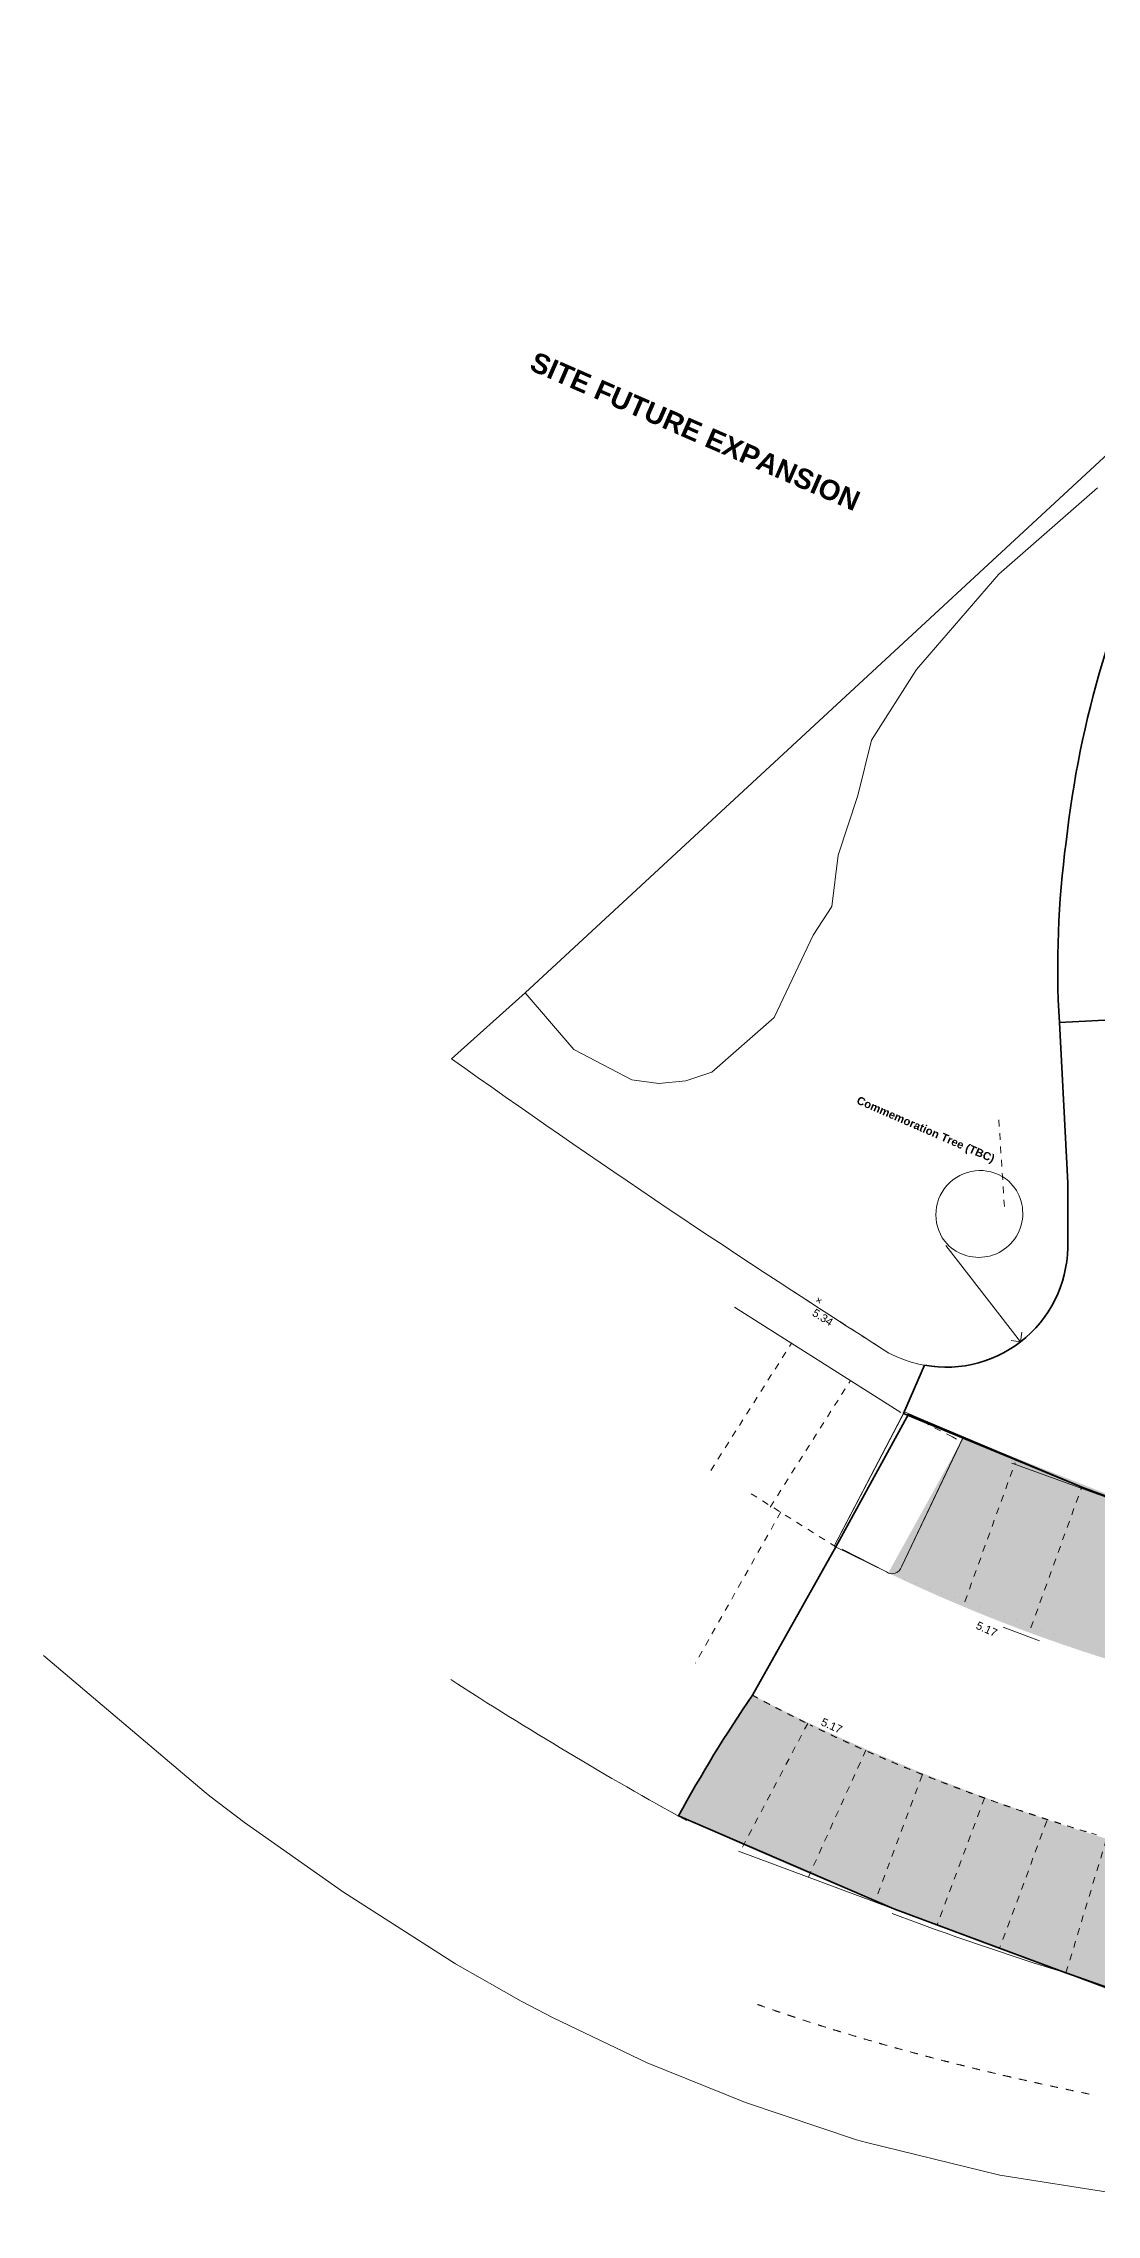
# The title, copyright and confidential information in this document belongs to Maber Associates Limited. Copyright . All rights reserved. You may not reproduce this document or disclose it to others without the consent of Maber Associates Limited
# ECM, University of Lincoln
# Model space of a CAD drawing. Header units: millimetres. Extents: x -89663 to 74273, y -103666 to 18539.
# Drawn here: x -89663 to -50180, y -103666 to -22256 of the extents above; entities that cross this region are included whole.
import ezdxf

# ---------------------------------------------------------------- set-up
doc = ezdxf.new("R2010")
doc.units = ezdxf.units.MM
doc.header["$MEASUREMENT"] = 0
doc.linetypes.add('2-0_5', pattern=[500, 250, -250])
for name, color, linetype in [('A-20-M_Hard_Landscape', 7, 'Continuous'), ('A-40-M_Soft_Landscaping_P2', 7, 'Continuous'), ('New_A-20-M_Hard_Landscape', 7, 'Continuous'), ('New_A-40-M_Soft_Landscaping_P2', 7, 'Continuous')]:
    doc.layers.add(name, color=color, linetype=linetype)
for name, color, linetype, lineweight in [('A-20-M_Hard_Landscape-Phase 2_Pen_No__141', 255, 'Continuous', 0), ('A-20-M_Hard_Landscape_Pen_No__1', 7, 'Continuous', 13), ('A-40-M_Soft_Landscaping_P2_Pen_No__150', 7, 'Continuous', 0), ('G-10-P_Topo_Fence_Pen_No__2', 8, 'Continuous', 15), ('G-10-P_Topo_Misc_Pen_No__1', 7, 'Continuous', 13), ('G-10-P_Topo_Paving_Pen_No__191', 7, 'Continuous', 5), ('G-10-P_Topo_Road_Pen_No__193', 7, 'Continuous', 18), ('New_A-20-M_Hard_Landscape-Phase 1_Pen_No__1', 7, 'Continuous', 13), ('New_A-40-M_Soft_Landscaping_P2_Pen_No__150', 7, 'Continuous', 0), ('New_A-95-P_Text_1_50_GA_Pen_No__1', 7, 'Continuous', 13), ('New_A-95-P_Text_1_50_GA_Pen_No__86', 8, 'Continuous', 20)]:
    doc.layers.add(name, color=color, linetype=linetype, lineweight=lineweight)
for name, color, linetype, lineweight, true_color in [('A-20-M_Hard_Landscape-Phase 2_Pen_No__148', 7, 'Continuous', 0, 0x444444), ('G-10-P_Topo_Road_Pen_No__148', 7, 'Continuous', 0, 0x444444), ('New_A-20-M_Hard_Landscape-Phase 2_Pen_No__148', 7, 'Continuous', 0, 0x444444), ('New_A-20-M_Hard_Landscape_Pen_No__53', 7, 'Continuous', 35, 0x444444), ('New_G-10-P_Topo_Road_Pen_No__148', 7, 'Continuous', 0, 0x444444)]:
    doc.layers.add(name, color=color, linetype=linetype, lineweight=lineweight, true_color=true_color)
doc.styles.add('GENERATED_STYLE_2', font='')
doc.styles.add('GENERATED_STYLE_3', font='')
doc.styles.add('GENERATED_STYLE_4', font='')
doc.styles.get('GENERATED_STYLE_2').set_extended_font_data('Swis721 BT', bold=True)
doc.styles.get('GENERATED_STYLE_3').set_extended_font_data('Arial')
doc.styles.get('GENERATED_STYLE_4').set_extended_font_data('Swis721 BT')

# ---------------------------------------------------------------- blocks, each defined once
blk = doc.blocks.new('Mesh_1_1', base_point=(-63082, -84193))
at = {"layer": 'New_A-20-M_Hard_Landscape_Pen_No__53', "linetype": 'Continuous', "flags": 128}
blk.add_lwpolyline([(-48672, -95544), (-51327, -94607), (-57783, -92203), (-65853, -88713, -0.024534), (-63082, -84193), (-59949, -78633), (-57226, -73656), (-50733, -76386), (-45824, -78214)], format="xyb", dxfattribs=at)
blk = doc.blocks.new('Mesh_5_1', base_point=(-56629, -71821))
at = {"layer": 'New_A-20-M_Hard_Landscape_Pen_No__53', "linetype": 'Continuous', "flags": 128}
blk.add_lwpolyline([(-56629, -71821), (-57422, -73632), (-50733, -76386), (-45824, -78214), (-37862, -79363), (-25567, -79832), (-15525, -79453, 0.018331), (-5629, -78359), (-5812, -77015, 0.064555), (8111, -71322), (8167, -71195), (9811, -67453), (11682, -63197), (9115, -62078), (8603, -63254), (5946, -69348, -0.091986), (-14657, -75940), (-17579, -76161, -0.138824), (-37195, -72336, -0.171752), (-44779, -64647), (-44956, -64631), (-45034, -63133), (-45111, -61635), (-45188, -60137), (-45266, -58639), (-51572, -58964), (-51263, -64981), (-51263, -67160, -0.478648)], format="xyb", close=True, dxfattribs=at)
blk = doc.blocks.new('Mesh_7_1', base_point=(-39396, -28057))
at = {"layer": 'New_A-40-M_Soft_Landscaping_P2_Pen_No__150', "linetype": 'Continuous'}
for p, q in [((-50144, -38915), (-53846, -42160)), ((-53846, -42160), (-56936, -45736)), ((-56936, -45736), (-58621, -48384)), ((-58621, -48384), (-59126, -50451)), ((-59126, -50451), (-59862, -52688)), ((-59862, -52688), (-60103, -54623)), ((-60103, -54623), (-60811, -55696)), ((-60811, -55696), (-62261, -58781)), ((-71600, -57851), (-69777, -59975)), ((-62261, -58781), (-64608, -60833)), ((-67599, -61114), (-69777, -59975)), ((-64608, -60833), (-65574, -61159)), ((-66589, -61254), (-67599, -61114)), ((-65574, -61159), (-66589, -61254))]:
    blk.add_line(p, q, dxfattribs=at)
at = {"layer": 'New_A-40-M_Soft_Landscaping_P2_Pen_No__150', "linetype": 'Continuous', "flags": 128}
blk.add_lwpolyline([(-39396, -28057), (-71600, -57851), (-74367, -60325, 0.012916), (-57967, -71361, 0.577975), (-51263, -67160), (-51263, -64981), (-51572, -58964, -0.048754), (-51322, -52209, -0.179729), (-39259, -28204)], format="xyb", close=True, dxfattribs=at)
blk = doc.blocks.new('Mesh_16_1', base_point=(-51572, -58964))
at = {"layer": 'New_A-20-M_Hard_Landscape_Pen_No__53', "linetype": 'Continuous', "flags": 128}
blk.add_lwpolyline([(-51572, -58964), (-45266, -58639, -0.034108), (-45058, -52905, -0.178607), (-35071, -32917), (-26070, -24532), (-21313, -26583), (-17527, -17989), (-18237, -17225), (-11233, -10707), (-10987, -10971), (402, -373), (-98, -155), (17122, 15869), (10988, 18539), (-39259, -28204, 0.179729), (-51322, -52209, 0.048754)], format="xyb", close=True, dxfattribs=at)
blk = doc.blocks.new('Mesh_24_1', base_point=(-57385, -73562))
at = {"layer": 'New_A-40-M_Soft_Landscaping_P2_Pen_No__150', "linetype": 'Continuous', "flags": 128}
blk.add_lwpolyline([(-57385, -73562), (-60015, -78599), (-58055, -79568, 0.512367), (-57498, -79380), (-55176, -74518)], format="xyb", close=True, dxfattribs=at)
blk = doc.blocks.new('Mesh_31_1', base_point=(-57422, -73632))
at = {"layer": 'A-40-M_Soft_Landscaping_P2_Pen_No__150', "linetype": 'Continuous', "flags": 128}
blk.add_lwpolyline([(-57422, -73632), (-60015, -78599), (-58055, -79568, 0.512367), (-57498, -79380), (-55191, -74551)], format="xyb", close=True, dxfattribs=at)
blk = doc.blocks.new('Mesh_32_1', base_point=(-53470, -64918))
at = {"layer": 'New_A-40-M_Soft_Landscaping_P2_Pen_No__150', "linetype": 'Continuous', "flags": 128}
blk.add_lwpolyline([(-53470, -64918, 0.896507), (-55874, -67170, 1.068922)], format="xyb", close=True, dxfattribs=at)
blk = doc.blocks.new('Line_11_1', base_point=(-53026, -70936))
at = {"layer": 'A-20-M_Hard_Landscape_Pen_No__1', "linetype": 'Continuous'}
for q in [(-55825, -67329), (-52982, -70585), (-53377, -70892)]:
    blk.add_line((-53026, -70936), q, dxfattribs=at)

msp = doc.modelspace()

# ---------------------------------------------------------------- hatches: boundary and pattern name
at = {"layer": 'A-20-M_Hard_Landscape-Phase 2_Pen_No__141', "linetype": 'Continuous'}
for points in [[(-55175.9, -74518.3), (-45824.1, -78214.2), (-47446.9, -83517.2, -0.0460597), (-57988.1, -79605.7)], [(-63081.5, -84191.2, 0.0508666), (-47317.3, -90300.9), (-48672.3, -95544.5, -0.0269579), (-65852.9, -88713, -0.0244743)]]:
    msp.add_hatch(color=256, dxfattribs=at).paths.add_polyline_path(points)

# ---------------------------------------------------------------- linework, layer by layer
at = {"layer": 'A-20-M_Hard_Landscape-Phase 2_Pen_No__148', "linetype": '2-0_5'}
for p, q in [((-61962.2, -68784.7), (-59993, -70062.8)), ((-59805.3, -70184.2), (-57967, -71360.8)), ((-62015.6, -77320), (-65217.5, -82987.5))]:
    msp.add_line(p, q, dxfattribs=at)
at = {"layer": 'A-20-M_Hard_Landscape-Phase 2_Pen_No__148', "linetype": 'Continuous'}
for centre, radius, start, end in [((6509.2, 41650.2), 149111.8, 237.141957, 241.102803), ((-18409.2, 12349.4), 111907.4, 249.368805, 252.893188)]:
    msp.add_arc(centre, radius, start, end, dxfattribs=at)
at = {"layer": 'G-10-P_Topo_Fence_Pen_No__2', "linetype": 'Continuous'}
for p, q in [((-60693.1, -69411.7), (-60498.4, -69365.9)), ((-60618.7, -69291.5), (-60572.9, -69486.2)), ((-60595.8, -69388.8), (-60595.7, -69388.8))]:
    msp.add_line(p, q, dxfattribs=at)
at = {"layer": 'G-10-P_Topo_Misc_Pen_No__1', "linetype": 'Continuous'}
for p, q in [((-61732.3, -68841.2), (-61732.2, -68841.2)), ((-61080, -69196), (-61079.9, -69196))]:
    msp.add_line(p, q, dxfattribs=at)
at = {"layer": 'G-10-P_Topo_Paving_Pen_No__191', "linetype": 'Continuous'}
for p, q in [((-63757.3, -69636.2), (-57514.4, -73594.4)), ((-57476.9, -73736.2), (-59824.5, -78234.3)), ((-57137.1, -73702.1), (-56915.2, -73817.2)), ((-56915.2, -73817.2), (-56915.2, -73817.2)), ((-56693.3, -73932.4), (-56471.5, -74047.5)), ((-56471.5, -74047.5), (-56471.4, -74047.5)), ((-57497.5, -79380.4), (-55325.2, -74830.8)), ((-56249.6, -74162.7), (-56027.7, -74277.9)), ((-56027.7, -74277.9), (-56027.6, -74277.9)), ((-55805.8, -74393), (-55583.9, -74508.2)), ((-55583.9, -74508.2), (-55429.4, -74588.3)), ((-63123.9, -76637.7), (-63123.9, -76637.7)), ((-62912.3, -76770.8), (-63123.9, -76637.7)), ((-62700.6, -76903.8), (-62700.6, -76903.8)), ((-62489, -77036.9), (-62700.6, -76903.8)), ((-62277.3, -77170), (-62277.2, -77170)), ((-62065.7, -77303), (-62277.3, -77170)), ((-61854.1, -77436.1), (-61854, -77436.1)), ((-61642.4, -77569), (-61854.1, -77436.1)), ((-61430.7, -77702.1), (-61430.7, -77702.1)), ((-61219, -77835.2), (-61430.7, -77702.1)), ((-61007.4, -77968.2), (-61007.4, -77968.2)), ((-60795.7, -78101.3), (-61007.4, -77968.2)), ((-60584.1, -78234.3), (-60584, -78234.3)), ((-60372.4, -78367.4), (-60584.1, -78234.3)), ((-60160.8, -78500.4), (-60160.7, -78500.4)), ((-59949.1, -78633.4), (-60160.8, -78500.4)), ((-59716.3, -78710.6), (-58054.8, -79567.8)), ((-57869.1, -79638.6), (-57868.5, -79638.7)), ((-57850.8, -79661.2), (-57852.6, -79660.5)), ((-57656.4, -79586.6), (-57637.7, -79575.2)), ((-57603.1, -79549.4), (-57602.7, -79549)), ((-57382.2, -79835.5), (-57382.1, -79835.5)), ((-56913.6, -80009.9), (-56913.5, -80009.9)), ((-56445, -80184.3), (-56444.9, -80184.3)), ((-55976.3, -80358.6), (-55976.3, -80358.6)), ((-55507.7, -80533), (-55507.7, -80533)), ((-55039.1, -80707.4), (-55039.1, -80707.4)), ((-54570.5, -80881.7), (-54570.4, -80881.7)), ((-54101.9, -81056.1), (-54101.8, -81056.1)), ((-53633.3, -81230.4), (-53633.2, -81230.4)), ((-53164.6, -81404.8), (-53164.6, -81404.8)), ((-52696, -81579.1), (-52696, -81579.1)), ((-52227.4, -81753.5), (-52227.4, -81753.5)), ((-51758.8, -81927.9), (-51758.7, -81927.9)), ((-63081.5, -84191.2), (-63096.6, -84183.1)), ((-63064.1, -84200.6), (-63081.5, -84191.2)), ((-63046.8, -84210), (-63064.1, -84200.6)), ((-63029.4, -84219.4), (-63046.8, -84210)), ((-63012, -84228.8), (-63029.4, -84219.4)), ((-62994.6, -84238.2), (-63012, -84228.8)), ((-62977.2, -84247.5), (-62994.6, -84238.2)), ((-62959.7, -84256.9), (-62977.2, -84247.5)), ((-62942.3, -84266.2), (-62959.7, -84256.9)), ((-62924.9, -84275.6), (-62942.3, -84266.2)), ((-62907.5, -84284.9), (-62924.9, -84275.6)), ((-62890.1, -84294.3), (-62907.5, -84284.9)), ((-62876.5, -84301.7), (-62890.1, -84294.3)), ((-62645.9, -84424.6), (-62655.9, -84419.3)), ((-62628.5, -84433.9), (-62645.9, -84424.6)), ((-62611, -84443.1), (-62628.5, -84433.9)), ((-62593.6, -84452.4), (-62611, -84443.1)), ((-62576, -84461.7), (-62593.6, -84452.4)), ((-62558.6, -84470.9), (-62576, -84461.7)), ((-62541.1, -84480.1), (-62558.6, -84470.9)), ((-62523.7, -84489.3), (-62541.1, -84480.1)), ((-62506.1, -84498.6), (-62523.7, -84489.3)), ((-62488.6, -84507.7), (-62506.1, -84498.6)), ((-62471.2, -84517), (-62488.6, -84507.7)), ((-62453.7, -84526.2), (-62471.2, -84517)), ((-62436.2, -84535.4), (-62453.7, -84526.2)), ((-62434.9, -84536.1), (-62436.2, -84535.4)), ((-62208.4, -84654.5), (-62213.3, -84651.9)), ((-62190.9, -84663.6), (-62208.4, -84654.5)), ((-62173.4, -84672.7), (-62190.9, -84663.6)), ((-62155.9, -84681.8), (-62173.4, -84672.7)), ((-62138.2, -84691), (-62155.9, -84681.8)), ((-62120.7, -84700), (-62138.2, -84691)), ((-62103.2, -84709.1), (-62120.7, -84700)), ((-62085.6, -84718.2), (-62103.2, -84709.1)), ((-62068, -84727.3), (-62085.6, -84718.2)), ((-62050.5, -84736.3), (-62068, -84727.3)), ((-62033, -84745.4), (-62050.5, -84736.3)), ((-62015.3, -84754.5), (-62033, -84745.4)), ((-61997.8, -84763.5), (-62015.3, -84754.5)), ((-61991.2, -84766.9), (-61997.8, -84763.5)), ((-61751.4, -84889.7), (-61768.8, -84880.8)), ((-61733.7, -84898.6), (-61751.4, -84889.7)), ((-61716.1, -84907.6), (-61733.7, -84898.6)), ((-61698.5, -84916.5), (-61716.1, -84907.6)), ((-61680.8, -84925.4), (-61698.5, -84916.5)), ((-61663.2, -84934.4), (-61680.8, -84925.4)), ((-61645.6, -84943.3), (-61663.2, -84934.4)), ((-61627.9, -84952.3), (-61645.6, -84943.3)), ((-61610.3, -84961.1), (-61627.9, -84952.3)), ((-61592.6, -84970.1), (-61610.3, -84961.1)), ((-61575, -84979), (-61592.6, -84970.1)), ((-61557.4, -84987.8), (-61575, -84979)), ((-61545.7, -84993.7), (-61557.4, -84987.8)), ((-61309.8, -85111.8), (-61322.2, -85105.7)), ((-61292.1, -85120.6), (-61309.8, -85111.8)), ((-61274.4, -85129.4), (-61292.1, -85120.6)), ((-61256.7, -85138.2), (-61274.4, -85129.4)), ((-61239, -85147), (-61256.7, -85138.2)), ((-61221.2, -85155.7), (-61239, -85147)), ((-61203.5, -85164.5), (-61221.2, -85155.7)), ((-61185.8, -85173.3), (-61203.5, -85164.5)), ((-61168, -85182), (-61185.8, -85173.3)), ((-61150.4, -85190.8), (-61168, -85182)), ((-61132.6, -85199.6), (-61150.4, -85190.8)), ((-61114.9, -85208.3), (-61132.6, -85199.6)), ((-61098.1, -85216.6), (-61114.9, -85208.3)), ((-60901.7, -85312.6), (-60918.5, -85304.5)), ((-60884, -85321.3), (-60901.7, -85312.6)), ((-60866.2, -85329.9), (-60884, -85321.3)), ((-60848.5, -85338.5), (-60866.2, -85329.9)), ((-60830.7, -85347.2), (-60848.5, -85338.5)), ((-60816, -85354.2), (-60830.7, -85347.2)), ((-60581.5, -85467.3), (-60590.9, -85462.8)), ((-60563.7, -85475.9), (-60581.5, -85467.3)), ((-60545.9, -85484.5), (-60563.7, -85475.9)), ((-60528, -85493), (-60545.9, -85484.5)), ((-60510.2, -85501.5), (-60528, -85493)), ((-60492.4, -85510), (-60510.2, -85501.5)), ((-60474.5, -85518.6), (-60492.4, -85510)), ((-60456.7, -85527), (-60474.5, -85518.6)), ((-60438.8, -85535.5), (-60456.7, -85527)), ((-60421, -85544.1), (-60438.8, -85535.5)), ((-60403.1, -85552.5), (-60421, -85544.1)), ((-60385.3, -85561), (-60403.1, -85552.5)), ((-60367.4, -85569.5), (-60385.3, -85561)), ((-60365.3, -85570.5), (-60367.4, -85569.5)), ((-60135, -85679.1), (-60139.2, -85677.2)), ((-60117.1, -85687.6), (-60135, -85679.1)), ((-60099.2, -85695.9), (-60117.1, -85687.6)), ((-60081.3, -85704.3), (-60099.2, -85695.9)), ((-60063.4, -85712.7), (-60081.3, -85704.3)), ((-60045.5, -85721.1), (-60063.4, -85712.7)), ((-60027.5, -85729.4), (-60045.5, -85721.1)), ((-60009.7, -85737.8), (-60027.5, -85729.4)), ((-59991.7, -85746.2), (-60009.7, -85737.8)), ((-59973.8, -85754.5), (-59991.7, -85746.2)), ((-59955.9, -85762.8), (-59973.8, -85754.5)), ((-59937.9, -85771.2), (-59955.9, -85762.8)), ((-59920, -85779.5), (-59937.9, -85771.2)), ((-59912.6, -85782.9), (-59920, -85779.5)), ((-59668.7, -85895.5), (-59685.7, -85887.7)), ((-59650.7, -85903.8), (-59668.7, -85895.5)), ((-59632.7, -85912), (-59650.7, -85903.8)), ((-59614.7, -85920.2), (-59632.7, -85912)), ((-59596.7, -85928.4), (-59614.7, -85920.2)), ((-59578.8, -85936.7), (-59596.7, -85928.4)), ((-59560.8, -85944.9), (-59578.8, -85936.7)), ((-59542.8, -85953.1), (-59560.8, -85944.9)), ((-59524.8, -85961.3), (-59542.8, -85953.1)), ((-59506.8, -85969.5), (-59524.8, -85961.3)), ((-59488.8, -85977.7), (-59506.8, -85969.5)), ((-59470.8, -85985.8), (-59488.8, -85977.7)), ((-59458.2, -85991.6), (-59470.8, -85985.8)), ((-59218.4, -86099.9), (-59230.4, -86094.5)), ((-59200.4, -86108), (-59218.4, -86099.9)), ((-59182.4, -86116.1), (-59200.4, -86108)), ((-59164.3, -86124.2), (-59182.4, -86116.1)), ((-59146.2, -86132.2), (-59164.3, -86124.2)), ((-59128.2, -86140.3), (-59146.2, -86132.2)), ((-59110.1, -86148.4), (-59128.2, -86140.3)), ((-59092, -86156.5), (-59110.1, -86148.4)), ((-59074, -86164.6), (-59092, -86156.5)), ((-59055.9, -86172.6), (-59074, -86164.6)), ((-59037.8, -86180.6), (-59055.9, -86172.6)), ((-59019.7, -86188.7), (-59037.8, -86180.6)), ((-59002.2, -86196.5), (-59019.7, -86188.7)), ((-58766.5, -86300.7), (-58773.6, -86297.6)), ((-58748.3, -86308.7), (-58766.5, -86300.7)), ((-58730.2, -86316.7), (-58748.3, -86308.7)), ((-58712.1, -86324.6), (-58730.2, -86316.7)), ((-58694, -86332.5), (-58712.1, -86324.6)), ((-58675.8, -86340.4), (-58694, -86332.5)), ((-58657.7, -86348.4), (-58675.8, -86340.4)), ((-58639.5, -86356.3), (-58657.7, -86348.4)), ((-58621.5, -86364.3), (-58639.5, -86356.3)), ((-58603.3, -86372.1), (-58621.5, -86364.3)), ((-58585.2, -86380), (-58603.3, -86372.1)), ((-58567, -86388), (-58585.2, -86380)), ((-58548.9, -86395.9), (-58567, -86388)), ((-58544.4, -86397.8), (-58548.9, -86395.9)), ((-58312.7, -86498.1), (-58315.1, -86497.1)), ((-58294.5, -86505.8), (-58312.7, -86498.1)), ((-58276.3, -86513.6), (-58294.5, -86505.8)), ((-58258.2, -86521.5), (-58276.3, -86513.6)), ((-58240, -86529.3), (-58258.2, -86521.5)), ((-58221.8, -86537.1), (-58240, -86529.3)), ((-58203.6, -86544.9), (-58221.8, -86537.1)), ((-58185.4, -86552.6), (-58203.6, -86544.9)), ((-58167.2, -86560.4), (-58185.4, -86552.6)), ((-58149, -86568.2), (-58167.2, -86560.4)), ((-58130.8, -86576), (-58149, -86568.2)), ((-58112.6, -86583.8), (-58130.8, -86576)), ((-58094.4, -86591.6), (-58112.6, -86583.8)), ((-58085.3, -86595.5), (-58094.4, -86591.6)), ((-57839.2, -86699.6), (-57855, -86692.9)), ((-57820.9, -86707.3), (-57839.2, -86699.6)), ((-57802.7, -86714.9), (-57820.9, -86707.3)), ((-57784.4, -86722.6), (-57802.7, -86714.9)), ((-57766.1, -86730.3), (-57784.4, -86722.6)), ((-57747.9, -86737.9), (-57766.1, -86730.3)), ((-57729.6, -86745.6), (-57747.9, -86737.9)), ((-57711.4, -86753.3), (-57729.6, -86745.6)), ((-57693.1, -86760.9), (-57711.4, -86753.3)), ((-57674.9, -86768.5), (-57693.1, -86760.9)), ((-57656.6, -86776.1), (-57674.9, -86768.5)), ((-57638.3, -86783.7), (-57656.6, -86776.1)), ((-57624.4, -86789.5), (-57638.3, -86783.7)), ((-57382.2, -86890), (-57393.5, -86885.3)), ((-57363.9, -86897.4), (-57382.2, -86890)), ((-57345.6, -86905), (-57363.9, -86897.4)), ((-57327.2, -86912.5), (-57345.6, -86905)), ((-57308.9, -86920.1), (-57327.2, -86912.5)), ((-57290.6, -86927.6), (-57308.9, -86920.1)), ((-57272.3, -86935.1), (-57290.6, -86927.6)), ((-57253.9, -86942.6), (-57272.3, -86935.1)), ((-57235.6, -86950.2), (-57253.9, -86942.6)), ((-57217.3, -86957.7), (-57235.6, -86950.2)), ((-57198.9, -86965.2), (-57217.3, -86957.7)), ((-57180.6, -86972.6), (-57198.9, -86965.2)), ((-57162.2, -86980.1), (-57180.6, -86972.6)), ((-56923.7, -87076.9), (-56930.5, -87074.1)), ((-56905.3, -87084.3), (-56923.7, -87076.9)), ((-56887, -87091.7), (-56905.3, -87084.3)), ((-56868.6, -87099.1), (-56887, -87091.7)), ((-56850.1, -87106.5), (-56868.6, -87099.1)), ((-56831.7, -87113.9), (-56850.1, -87106.5)), ((-56813.3, -87121.3), (-56831.7, -87113.9)), ((-56795, -87128.6), (-56813.3, -87121.3)), ((-56776.6, -87136), (-56795, -87128.6)), ((-56758.2, -87143.4), (-56776.6, -87136)), ((-56739.8, -87150.8), (-56758.2, -87143.4)), ((-56721.4, -87158.1), (-56739.8, -87150.8)), ((-56703, -87165.5), (-56721.4, -87158.1)), ((-56698.5, -87167.3), (-56703, -87165.5)), ((-56463.7, -87260.6), (-56466.1, -87259.6)), ((-56445.3, -87267.9), (-56463.7, -87260.6)), ((-56426.8, -87275.1), (-56445.3, -87267.9)), ((-56408.4, -87282.4), (-56426.8, -87275.1)), ((-56390, -87289.7), (-56408.4, -87282.4)), ((-56371.4, -87296.9), (-56390, -87289.7)), ((-56353, -87304.2), (-56371.4, -87296.9)), ((-56334.6, -87311.5), (-56353, -87304.2)), ((-56316.1, -87318.7), (-56334.6, -87311.5)), ((-56297.7, -87326), (-56316.1, -87318.7)), ((-56279.2, -87333.2), (-56297.7, -87326)), ((-56260.8, -87340.4), (-56279.2, -87333.2)), ((-56242.4, -87347.5), (-56260.8, -87340.4)), ((-56233.5, -87351), (-56242.4, -87347.5)), ((-55983.8, -87448.2), (-56000.5, -87441.7)), ((-55965.2, -87455.3), (-55983.8, -87448.2)), ((-55946.7, -87462.5), (-55965.2, -87455.3)), ((-55928.3, -87469.6), (-55946.7, -87462.5)), ((-55909.8, -87476.7), (-55928.3, -87469.6)), ((-55891.3, -87483.9), (-55909.8, -87476.7)), ((-55872.8, -87491), (-55891.3, -87483.9)), ((-55854.3, -87498.1), (-55872.8, -87491)), ((-55835.7, -87505.2), (-55854.3, -87498.1)), ((-55817.2, -87512.3), (-55835.7, -87505.2)), ((-55798.7, -87519.3), (-55817.2, -87512.3)), ((-55780.3, -87526.4), (-55798.7, -87519.3)), ((-55767.2, -87531.5), (-55780.3, -87526.4)), ((-55520.9, -87625.2), (-55533.6, -87620.5)), ((-55502.4, -87632.3), (-55520.9, -87625.2)), ((-55483.9, -87639.3), (-55502.4, -87632.3)), ((-55465.2, -87646.3), (-55483.9, -87639.3)), ((-55446.7, -87653.3), (-55465.2, -87646.3)), ((-55428.2, -87660.3), (-55446.7, -87653.3)), ((-55409.6, -87667.3), (-55428.2, -87660.3)), ((-55391.1, -87674.3), (-55409.6, -87667.3)), ((-55372.5, -87681.3), (-55391.1, -87674.3)), ((-55353.9, -87688.2), (-55372.5, -87681.3)), ((-55335.4, -87695.2), (-55353.9, -87688.2)), ((-55316.8, -87702.2), (-55335.4, -87695.2)), ((-55299.6, -87708.6), (-55316.8, -87702.2)), ((-55056.8, -87799.2), (-55065.4, -87796)), ((-55038.2, -87806.1), (-55056.8, -87799.2)), ((-55019.5, -87813), (-55038.2, -87806.1)), ((-55000.9, -87819.9), (-55019.5, -87813)), ((-54982.4, -87826.8), (-55000.9, -87819.9)), ((-54963.8, -87833.6), (-54982.4, -87826.8)), ((-54945.2, -87840.5), (-54963.8, -87833.6)), ((-54926.5, -87847.4), (-54945.2, -87840.5)), ((-54907.9, -87854.2), (-54926.5, -87847.4)), ((-54889.4, -87861.1), (-54907.9, -87854.2)), ((-54870.8, -87867.9), (-54889.4, -87861.1)), ((-54852.1, -87874.8), (-54870.8, -87867.9)), ((-54833.5, -87881.6), (-54852.1, -87874.8)), ((-54830.8, -87882.5), (-54833.5, -87881.6)), ((-54591.4, -87970), (-54596, -87968.3)), ((-54572.7, -87976.8), (-54591.4, -87970)), ((-54554, -87983.5), (-54572.7, -87976.8)), ((-54535.4, -87990.3), (-54554, -87983.5)), ((-54516.8, -87997.1), (-54535.4, -87990.3)), ((-54498.1, -88003.8), (-54516.8, -87997.1)), ((-54479.5, -88010.5), (-54498.1, -88003.8)), ((-54460.8, -88017.3), (-54479.5, -88010.5)), ((-54442.1, -88024), (-54460.8, -88017.3)), ((-54423.5, -88030.7), (-54442.1, -88024)), ((-54404.9, -88037.5), (-54423.5, -88030.7)), ((-54386.1, -88044.2), (-54404.9, -88037.5)), ((-54367.5, -88050.9), (-54386.1, -88044.2)), ((-54360.9, -88053.3), (-54367.5, -88050.9)), ((-54124.7, -88137.8), (-54125.5, -88137.6)), ((-54106.1, -88144.5), (-54124.7, -88137.8)), ((-54087.3, -88151.1), (-54106.1, -88144.5)), ((-54068.6, -88157.7), (-54087.3, -88151.1)), ((-54050, -88164.4), (-54068.6, -88157.7)), ((-54031.2, -88171), (-54050, -88164.4)), ((-54012.6, -88177.6), (-54031.2, -88171)), ((-53993.9, -88184.2), (-54012.6, -88177.6)), ((-53975.1, -88190.8), (-53993.9, -88184.2)), ((-53956.5, -88197.4), (-53975.1, -88190.8)), ((-53937.8, -88204), (-53956.5, -88197.4)), ((-53919, -88210.6), (-53937.8, -88204)), ((-53900.3, -88217.3), (-53919, -88210.6)), ((-53889.8, -88221), (-53900.3, -88217.3)), ((-53638.2, -88309.1), (-53654, -88303.6)), ((-53619.5, -88315.6), (-53638.2, -88309.1)), ((-53600.8, -88322.1), (-53619.5, -88315.6)), ((-53582.1, -88328.6), (-53600.8, -88322.1)), ((-53563.3, -88335.1), (-53582.1, -88328.6)), ((-53544.5, -88341.7), (-53563.3, -88335.1)), ((-53525.7, -88348.2), (-53544.5, -88341.7)), ((-53507, -88354.7), (-53525.7, -88348.2)), ((-53488.3, -88361.2), (-53507, -88354.7)), ((-53469.5, -88367.7), (-53488.3, -88361.2)), ((-53450.8, -88374.2), (-53469.5, -88367.7)), ((-53432, -88380.6), (-53450.8, -88374.2)), ((-53417.7, -88385.6), (-53432, -88380.6)), ((-53169.4, -88470.8), (-53181.3, -88466.8)), ((-53150.5, -88477.2), (-53169.4, -88470.8)), ((-53131.8, -88483.6), (-53150.5, -88477.2)), ((-53113, -88490), (-53131.8, -88483.6)), ((-53094.2, -88496.4), (-53113, -88490)), ((-53075.4, -88502.8), (-53094.2, -88496.4)), ((-53056.6, -88509.2), (-53075.4, -88502.8)), ((-53037.8, -88515.6), (-53056.6, -88509.2)), ((-53019.1, -88522), (-53037.8, -88515.6)), ((-53000.3, -88528.4), (-53019.1, -88522)), ((-52981.5, -88534.7), (-53000.3, -88528.4)), ((-52962.7, -88541.1), (-52981.5, -88534.7)), ((-52944.6, -88547.2), (-52962.7, -88541.1)), ((-52699.4, -88629.6), (-52707.6, -88626.9)), ((-52680.6, -88635.9), (-52699.4, -88629.6)), ((-52661.7, -88642.2), (-52680.6, -88635.9)), ((-52643, -88648.4), (-52661.7, -88642.2)), ((-52624.1, -88654.7), (-52643, -88648.4)), ((-52605.3, -88661.1), (-52624.1, -88654.7)), ((-52586.4, -88667.3), (-52605.3, -88661.1)), ((-52567.7, -88673.6), (-52586.4, -88667.3)), ((-52548.8, -88679.8), (-52567.7, -88673.6)), ((-52530, -88686.1), (-52548.8, -88679.8)), ((-52511.1, -88692.3), (-52530, -88686.1)), ((-52492.3, -88698.6), (-52511.1, -88692.3)), ((-52473.5, -88704.8), (-52492.3, -88698.6)), ((-52470.5, -88705.9), (-52473.5, -88704.8)), ((-52228.4, -88785.6), (-52233, -88784.1)), ((-52209.6, -88791.8), (-52228.4, -88785.6)), ((-52190.7, -88797.9), (-52209.6, -88791.8)), ((-52171.9, -88804.1), (-52190.7, -88797.9)), ((-52153, -88810.2), (-52171.9, -88804.1)), ((-52134.2, -88816.4), (-52153, -88810.2)), ((-52115.3, -88822.5), (-52134.2, -88816.4)), ((-52096.5, -88828.7), (-52115.3, -88822.5)), ((-52077.6, -88834.8), (-52096.5, -88828.7)), ((-52058.7, -88841.1), (-52077.6, -88834.8)), ((-52039.9, -88847.2), (-52058.7, -88841.1)), ((-52020.9, -88853.3), (-52039.9, -88847.2)), ((-52002.1, -88859.4), (-52020.9, -88853.3)), ((-51995.3, -88861.6), (-52002.1, -88859.4)), ((-51756.6, -88938.7), (-51757.4, -88938.4)), ((-51737.8, -88944.8), (-51756.6, -88938.7)), ((-51718.8, -88950.9), (-51737.8, -88944.8)), ((-51700, -88956.9), (-51718.8, -88950.9)), ((-51681, -88962.9), (-51700, -88956.9)), ((-51662.2, -88969), (-51681, -88962.9)), ((-51643.3, -88975), (-51662.2, -88969)), ((-51624.3, -88981), (-51643.3, -88975)), ((-51605.5, -88987.1), (-51624.3, -88981)), ((-51586.5, -88993.2), (-51605.5, -88987.1)), ((-51567.7, -88999.2), (-51586.5, -88993.2)), ((-51548.8, -89005.2), (-51567.7, -88999.2)), ((-51529.8, -89011.2), (-51548.8, -89005.2)), ((-51519.3, -89014.6), (-51529.8, -89011.2)), ((-51265, -89095.1), (-51281, -89090)), ((-51246.1, -89101), (-51265, -89095.1)), ((-51227.1, -89106.9), (-51246.1, -89101)), ((-51208.2, -89112.9), (-51227.1, -89106.9)), ((-51189.3, -89118.8), (-51208.2, -89112.9)), ((-51170.4, -89124.8), (-51189.3, -89118.8)), ((-51151.4, -89130.7), (-51170.4, -89124.8)), ((-51132.5, -89136.6), (-51151.4, -89130.7)), ((-51113.6, -89142.6), (-51132.5, -89136.6)), ((-51094.6, -89148.5), (-51113.6, -89142.6)), ((-51075.6, -89154.4), (-51094.6, -89148.5)), ((-51056.8, -89160.3), (-51075.6, -89154.4)), ((-51042.3, -89164.8), (-51056.8, -89160.3)), ((-50791.4, -89242.6), (-50803.6, -89238.8)), ((-50772.5, -89248.5), (-50791.4, -89242.6)), ((-50753.5, -89254.3), (-50772.5, -89248.5)), ((-50734.5, -89260.1), (-50753.5, -89254.3)), ((-50715.6, -89266), (-50734.5, -89260.1)), ((-50696.6, -89271.8), (-50715.6, -89266)), ((-50677.6, -89277.6), (-50696.6, -89271.8)), ((-50658.7, -89283.4), (-50677.6, -89277.6)), ((-50639.7, -89289.3), (-50658.7, -89283.4)), ((-50620.7, -89295.1), (-50639.7, -89289.3)), ((-50601.8, -89300.9), (-50620.7, -89295.1)), ((-50582.8, -89306.7), (-50601.8, -89300.9)), ((-50564.6, -89312.3), (-50582.8, -89306.7)), ((-50187.3, -89427.2), (-50373.3, -89370.5)), ((-63606.1, -90033.7), (-48840.7, -95533.1)), ((-62897.3, -95786.7), (-62882.5, -95791.9)), ((-62882.5, -95791.9), (-62863.8, -95798.5)), ((-62863.8, -95798.5), (-62845.2, -95805.1)), ((-62845.2, -95805.1), (-62826.4, -95811.7)), ((-62826.4, -95811.7), (-62807.8, -95818.3)), ((-62807.8, -95818.3), (-62789.1, -95824.8)), ((-62789.1, -95824.8), (-62770.3, -95831.4)), ((-62770.3, -95831.4), (-62751.6, -95838)), ((-62751.6, -95838), (-62732.9, -95844.5)), ((-62732.9, -95844.5), (-62714.2, -95851.1)), ((-62714.2, -95851.1), (-62695.5, -95857.6)), ((-62695.5, -95857.6), (-62676.7, -95864.3)), ((-62676.7, -95864.3), (-62658.1, -95870.8)), ((-62658.1, -95870.8), (-62639.4, -95877.4)), ((-62639.4, -95877.4), (-62620.6, -95883.9)), ((-62620.6, -95883.9), (-62614.3, -95886)), ((-62330.8, -95984.3), (-62320.8, -95987.8)), ((-62320.8, -95987.8), (-62302, -95994.2)), ((-62302, -95994.2), (-62283.3, -96000.7)), ((-62283.3, -96000.7), (-62264.6, -96007.1)), ((-62264.6, -96007.1), (-62245.8, -96013.5)), ((-62245.8, -96013.5), (-62227, -96019.9)), ((-62227, -96019.9), (-62208.2, -96026.4)), ((-62208.2, -96026.4), (-62189.5, -96032.8)), ((-62189.5, -96032.8), (-62170.7, -96039.2)), ((-62170.7, -96039.2), (-62151.9, -96045.6)), ((-62151.9, -96045.6), (-62133.2, -96052)), ((-62133.2, -96052), (-62114.4, -96058.4)), ((-62114.4, -96058.4), (-62095.6, -96064.9)), ((-62095.6, -96064.9), (-62076.8, -96071.2)), ((-62076.8, -96071.2), (-62058.1, -96077.6)), ((-62058.1, -96077.6), (-62046.9, -96081.3)), ((-61762.8, -96177.3), (-61757.3, -96179.1)), ((-61757.3, -96179.1), (-61738.5, -96185.4)), ((-61738.5, -96185.4), (-61719.6, -96191.7)), ((-61719.6, -96191.7), (-61700.8, -96197.9)), ((-61700.8, -96197.9), (-61682, -96204.2)), ((-61682, -96204.2), (-61663.2, -96210.6)), ((-61663.2, -96210.6), (-61644.4, -96216.9)), ((-61644.4, -96216.9), (-61625.6, -96223.1)), ((-61625.6, -96223.1), (-61606.8, -96229.4)), ((-61606.8, -96229.4), (-61587.9, -96235.6)), ((-61587.9, -96235.6), (-61569.1, -96241.9)), ((-61569.1, -96241.9), (-61550.2, -96248.1)), ((-61550.2, -96248.1), (-61531.4, -96254.4)), ((-61531.4, -96254.4), (-61512.6, -96260.6)), ((-61512.6, -96260.6), (-61493.7, -96266.8)), ((-61493.7, -96266.8), (-61478.1, -96272)), ((-61193.1, -96365.7), (-61192, -96366)), ((-61192, -96366), (-61173.2, -96372.2)), ((-61173.2, -96372.2), (-61154.3, -96378.3)), ((-61154.3, -96378.3), (-61135.4, -96384.5)), ((-61135.4, -96384.5), (-61116.5, -96390.7)), ((-61116.5, -96390.7), (-61097.6, -96396.8)), ((-61097.6, -96396.8), (-61078.8, -96402.9)), ((-61078.8, -96402.9), (-61059.9, -96409)), ((-61059.9, -96409), (-61041, -96415.2)), ((-61041, -96415.2), (-61022.1, -96421.3)), ((-61022.1, -96421.3), (-61003.3, -96427.4)), ((-61003.3, -96427.4), (-60984.3, -96433.5)), ((-60984.3, -96433.5), (-60965.4, -96439.7)), ((-60965.4, -96439.7), (-60946.6, -96445.7)), ((-60946.6, -96445.7), (-60927.6, -96451.8)), ((-60927.6, -96451.8), (-60908.8, -96457.9)), ((-60908.8, -96457.9), (-60907.7, -96458.2)), ((-60622, -96549.7), (-60606.1, -96554.7)), ((-60606.1, -96554.7), (-60587.3, -96560.7)), ((-60587.3, -96560.7), (-60568.3, -96566.7)), ((-60568.3, -96566.7), (-60549.4, -96572.7)), ((-60549.4, -96572.7), (-60530.5, -96578.8)), ((-60530.5, -96578.8), (-60511.5, -96584.7)), ((-60511.5, -96584.7), (-60492.6, -96590.7)), ((-60492.6, -96590.7), (-60473.6, -96596.7)), ((-60473.6, -96596.7), (-60454.6, -96602.6)), ((-60454.6, -96602.6), (-60435.8, -96608.6)), ((-60435.8, -96608.6), (-60416.8, -96614.6)), ((-60416.8, -96614.6), (-60397.9, -96620.6)), ((-60397.9, -96620.6), (-60378.9, -96626.6)), ((-60378.9, -96626.6), (-60359.9, -96632.5)), ((-60359.9, -96632.5), (-60341, -96638.4)), ((-60341, -96638.4), (-60335.9, -96640)), ((-60049.5, -96729.3), (-60037.5, -96732.9)), ((-60037.5, -96732.9), (-60018.6, -96738.9)), ((-60018.6, -96738.9), (-59999.6, -96744.8)), ((-59999.6, -96744.8), (-59980.6, -96750.6)), ((-59980.6, -96750.6), (-59961.7, -96756.4)), ((-59961.7, -96756.4), (-59942.6, -96762.3)), ((-59942.6, -96762.3), (-59923.6, -96768.1)), ((-59923.6, -96768.1), (-59904.7, -96774)), ((-59904.7, -96774), (-59885.7, -96779.9)), ((-59885.7, -96779.9), (-59866.7, -96785.7)), ((-59866.7, -96785.7), (-59847.7, -96791.5)), ((-59847.7, -96791.5), (-59828.7, -96797.3)), ((-59828.7, -96797.3), (-59809.7, -96803.1)), ((-59809.7, -96803.1), (-59790.6, -96809)), ((-59790.6, -96809), (-59771.7, -96814.8)), ((-59771.7, -96814.8), (-59762.8, -96817.5)), ((-59475.7, -96904.7), (-59467.4, -96907.1)), ((-59467.4, -96907.1), (-59448.4, -96912.9)), ((-59448.4, -96912.9), (-59429.3, -96918.6)), ((-59429.3, -96918.6), (-59410.3, -96924.3)), ((-59410.3, -96924.3), (-59391.3, -96930)), ((-59391.3, -96930), (-59372.3, -96935.7)), ((-59372.3, -96935.7), (-59353.2, -96941.5)), ((-59353.2, -96941.5), (-59334.1, -96947.2)), ((-59334.1, -96947.2), (-59315.2, -96952.9)), ((-59315.2, -96952.9), (-59296.1, -96958.6)), ((-59296.1, -96958.6), (-59277, -96964.3)), ((-59277, -96964.3), (-59257.9, -96970)), ((-59257.9, -96970), (-59239, -96975.7)), ((-59239, -96975.7), (-59219.9, -96981.4)), ((-59219.9, -96981.4), (-59200.8, -96987)), ((-59200.8, -96987), (-59188.4, -96990.7)), ((-58900.6, -97075.8), (-58895.8, -97077.3)), ((-58895.8, -97077.3), (-58876.7, -97082.8)), ((-58876.7, -97082.8), (-58857.6, -97088.5)), ((-58857.6, -97088.5), (-58838.6, -97094.1)), ((-58838.6, -97094.1), (-58819.5, -97099.7)), ((-58819.5, -97099.7), (-58800.4, -97105.2)), ((-58800.4, -97105.2), (-58781.3, -97110.8)), ((-58781.3, -97110.8), (-58762.2, -97116.4)), ((-58762.2, -97116.4), (-58743.2, -97122)), ((-58743.2, -97122), (-58724, -97127.5)), ((-58724, -97127.5), (-58704.9, -97133.1)), ((-58704.9, -97133.1), (-58685.8, -97138.6)), ((-58685.8, -97138.6), (-58666.7, -97144.2)), ((-58666.7, -97144.2), (-58647.7, -97149.8)), ((-58647.7, -97149.8), (-58628.6, -97155.3)), ((-58628.6, -97155.3), (-58612.7, -97159.9)), ((-58324.3, -97243), (-58322.8, -97243.4)), ((-58322.8, -97243.4), (-58303.6, -97248.9)), ((-58303.6, -97248.9), (-58284.5, -97254.4)), ((-58284.5, -97254.4), (-58265.4, -97259.8)), ((-58265.4, -97259.8), (-58246.2, -97265.3)), ((-58246.2, -97265.3), (-58227.1, -97270.7)), ((-58227.1, -97270.7), (-58208, -97276.2)), ((-58208, -97276.2), (-58188.9, -97281.6)), ((-58188.9, -97281.6), (-58169.7, -97287.1)), ((-58169.7, -97287.1), (-58150.6, -97292.5)), ((-58150.6, -97292.5), (-58131.4, -97298)), ((-58131.4, -97298), (-58112.3, -97303.4)), ((-58112.3, -97303.4), (-58093.1, -97308.8)), ((-58093.1, -97308.8), (-58074, -97314.2)), ((-58074, -97314.2), (-58054.9, -97319.6)), ((-58054.9, -97319.6), (-58035.8, -97325)), ((-57747, -97406.1), (-57729.2, -97411)), ((-57729.2, -97411), (-57710, -97416.4)), ((-57710, -97416.4), (-57690.8, -97421.7)), ((-57690.8, -97421.7), (-57671.7, -97427)), ((-57671.7, -97427), (-57652.5, -97432.3)), ((-57652.5, -97432.3), (-57633.3, -97437.7)), ((-57633.3, -97437.7), (-57614.1, -97443)), ((-57614.1, -97443), (-57594.9, -97448.3)), ((-57594.9, -97448.3), (-57575.8, -97453.6)), ((-57575.8, -97453.6), (-57556.6, -97459)), ((-57556.6, -97459), (-57537.4, -97464.3)), ((-57537.4, -97464.3), (-57518.2, -97469.6)), ((-57518.2, -97469.6), (-57499.1, -97474.8)), ((-57499.1, -97474.8), (-57479.9, -97480.1)), ((-57479.9, -97480.1), (-57460.7, -97485.4)), ((-57460.7, -97485.4), (-57457.8, -97486.2)), ((-57168.6, -97565.3), (-57153.4, -97569.4)), ((-57153.4, -97569.4), (-57134.2, -97574.6)), ((-57134.2, -97574.6), (-57115, -97579.8)), ((-57115, -97579.8), (-57095.8, -97585)), ((-57095.8, -97585), (-57076.6, -97590.3)), ((-57076.6, -97590.3), (-57057.3, -97595.5)), ((-57057.3, -97595.5), (-57038.1, -97600.6)), ((-57038.1, -97600.6), (-57018.9, -97605.8)), ((-57018.9, -97605.8), (-56999.7, -97611)), ((-56999.7, -97611), (-56980.5, -97616.2)), ((-56980.5, -97616.2), (-56961.3, -97621.4)), ((-56961.3, -97621.4), (-56942.1, -97626.5)), ((-56942.1, -97626.5), (-56922.9, -97631.7)), ((-56922.9, -97631.7), (-56903.6, -97636.9)), ((-56903.6, -97636.9), (-56884.4, -97642)), ((-56884.4, -97642), (-56878.9, -97643.6)), ((-56589, -97720.8), (-56576.5, -97724)), ((-56576.5, -97724), (-56557.3, -97729.2)), ((-56557.3, -97729.2), (-56538, -97734.3)), ((-56538, -97734.3), (-56518.8, -97739.3)), ((-56518.8, -97739.3), (-56499.5, -97744.5)), ((-56499.5, -97744.5), (-56480.3, -97749.5)), ((-56480.3, -97749.5), (-56461, -97754.6)), ((-56461, -97754.6), (-56441.7, -97759.6)), ((-56441.7, -97759.6), (-56422.5, -97764.8)), ((-56422.5, -97764.8), (-56403.2, -97769.8)), ((-56403.2, -97769.8), (-56384, -97774.8)), ((-56384, -97774.8), (-56364.7, -97779.8)), ((-56364.7, -97779.8), (-56345.4, -97785)), ((-56345.4, -97785), (-56326.2, -97790)), ((-56326.2, -97790), (-56306.9, -97795)), ((-56306.9, -97795), (-56298.9, -97797.1)), ((-56008.5, -97872.5), (-55998.4, -97875.2)), ((-55998.4, -97875.2), (-55979.1, -97880.1)), ((-55979.1, -97880.1), (-55959.8, -97885.1)), ((-55959.8, -97885.1), (-55940.6, -97890)), ((-55940.6, -97890), (-55921.3, -97895)), ((-55921.3, -97895), (-55902, -97900)), ((-55902, -97900), (-55882.7, -97904.9)), ((-55882.7, -97904.9), (-55863.4, -97909.9)), ((-55863.4, -97909.9), (-55844.1, -97914.8)), ((-55844.1, -97914.8), (-55824.8, -97919.7)), ((-55824.8, -97919.7), (-55805.5, -97924.7)), ((-55805.5, -97924.7), (-55786.2, -97929.7)), ((-55786.2, -97929.7), (-55766.8, -97934.6)), ((-55766.8, -97934.6), (-55747.5, -97939.5)), ((-55747.5, -97939.5), (-55728.3, -97944.4)), ((-55728.3, -97944.4), (-55717.9, -97947)), ((-55427.1, -98020.7), (-55419.3, -98022.6)), ((-55419.3, -98022.6), (-55400, -98027.6)), ((-55400, -98027.6), (-55380.6, -98032.4)), ((-55380.6, -98032.4), (-55361.3, -98037.2)), ((-55361.3, -98037.2), (-55341.9, -98042.1)), ((-55341.9, -98042.1), (-55322.6, -98046.9)), ((-55322.6, -98046.9), (-55303.3, -98051.7)), ((-55303.3, -98051.7), (-55283.9, -98056.5)), ((-55283.9, -98056.5), (-55264.6, -98061.4)), ((-55264.6, -98061.4), (-55245.3, -98066.2)), ((-55245.3, -98066.2), (-55226, -98071)), ((-55226, -98071), (-55206.7, -98075.9)), ((-55206.7, -98075.9), (-55187.3, -98080.7)), ((-55187.3, -98080.7), (-55167.9, -98085.5)), ((-55167.9, -98085.5), (-55148.6, -98090.4)), ((-55148.6, -98090.4), (-55136.1, -98093.5)), ((-54844.8, -98165.3), (-54839, -98166.7)), ((-54839, -98166.7), (-54819.7, -98171.5)), ((-54819.7, -98171.5), (-54800.4, -98176.2)), ((-54800.4, -98176.2), (-54781, -98180.9)), ((-54781, -98180.9), (-54761.6, -98185.7)), ((-54761.6, -98185.7), (-54742.2, -98190.4)), ((-54742.2, -98190.4), (-54722.9, -98195.1)), ((-54722.9, -98195.1), (-54703.5, -98199.9)), ((-54703.5, -98199.9), (-54684.2, -98204.6)), ((-54684.2, -98204.6), (-54664.8, -98209.3)), ((-54664.8, -98209.3), (-54645.5, -98214)), ((-54645.5, -98214), (-54626, -98218.7)), ((-54626, -98218.7), (-54606.7, -98223.4)), ((-54606.7, -98223.4), (-54587.3, -98228.1)), ((-54587.3, -98228.1), (-54568, -98232.9)), ((-54568, -98232.9), (-54553.3, -98236.4)), ((-54261.7, -98306.5), (-54257.9, -98307.5)), ((-54257.9, -98307.5), (-54238.5, -98312.1)), ((-54238.5, -98312.1), (-54219.1, -98316.7)), ((-54219.1, -98316.7), (-54199.7, -98321.4)), ((-54199.7, -98321.4), (-54180.3, -98326)), ((-54180.3, -98326), (-54160.9, -98330.6)), ((-54160.9, -98330.6), (-54141.6, -98335.2)), ((-54141.6, -98335.2), (-54122.1, -98339.8)), ((-54122.1, -98339.8), (-54102.7, -98344.4)), ((-54102.7, -98344.4), (-54083.4, -98349.1)), ((-54083.4, -98349.1), (-54064, -98353.6)), ((-54064, -98353.6), (-54044.6, -98358.2)), ((-54044.6, -98358.2), (-54025.1, -98362.9)), ((-54025.1, -98362.9), (-54005.7, -98367.4)), ((-54005.7, -98367.4), (-53986.4, -98372)), ((-53986.4, -98372), (-53969.7, -98376)), ((-53677.7, -98444.5), (-53675.8, -98445)), ((-53675.8, -98445), (-53656.4, -98449.5)), ((-53656.4, -98449.5), (-53637, -98453.9)), ((-53637, -98453.9), (-53617.6, -98458.5)), ((-53617.6, -98458.5), (-53598.1, -98463)), ((-53598.1, -98463), (-53578.7, -98467.5)), ((-53578.7, -98467.5), (-53559.3, -98472.1)), ((-53559.3, -98472.1), (-53539.9, -98476.5)), ((-53539.9, -98476.5), (-53520.4, -98481)), ((-53520.4, -98481), (-53501, -98485.6)), ((-53501, -98485.6), (-53481.6, -98490)), ((-53481.6, -98490), (-53462.2, -98494.5)), ((-53462.2, -98494.5), (-53442.7, -98499)), ((-53442.7, -98499), (-53423.3, -98503.5)), ((-53423.3, -98503.5), (-53403.9, -98507.9)), ((-53403.9, -98507.9), (-53385.4, -98512.2)), ((-53092.9, -98579.2), (-53073.5, -98583.6)), ((-53073.5, -98583.6), (-53054.1, -98588)), ((-53054.1, -98588), (-53034.6, -98592.5)), ((-53034.6, -98592.5), (-53015.2, -98596.8)), ((-53015.2, -98596.8), (-52995.7, -98601.3)), ((-52995.7, -98601.3), (-52976.3, -98605.7)), ((-52976.3, -98605.7), (-52956.8, -98610.1)), ((-52956.8, -98610.1), (-52937.4, -98614.5)), ((-52937.4, -98614.5), (-52918, -98618.9)), ((-52918, -98618.9), (-52898.4, -98623.2)), ((-52898.4, -98623.2), (-52879, -98627.7)), ((-52879, -98627.7), (-52859.6, -98632)), ((-52859.6, -98632), (-52840.1, -98636.4)), ((-52840.1, -98636.4), (-52820.7, -98640.8)), ((-52820.7, -98640.8), (-52801.2, -98645.2)), ((-52801.2, -98645.2), (-52800.4, -98645.3)), ((-52507.6, -98710.7), (-52489.9, -98714.7)), ((-52489.9, -98714.7), (-52470.3, -98719)), ((-52470.3, -98719), (-52450.9, -98723.3)), ((-52450.9, -98723.3), (-52431.5, -98727.7)), ((-52431.5, -98727.7), (-52411.9, -98731.9)), ((-52411.9, -98731.9), (-52392.5, -98736.2)), ((-52392.5, -98736.2), (-52373, -98740.6)), ((-52373, -98740.6), (-52353.5, -98744.8)), ((-52353.5, -98744.8), (-52334.1, -98749.1)), ((-52334.1, -98749.1), (-52314.6, -98753.4)), ((-52314.6, -98753.4), (-52295.1, -98757.7)), ((-52295.1, -98757.7), (-52275.6, -98761.9)), ((-52275.6, -98761.9), (-52256.2, -98766.3)), ((-52256.2, -98766.3), (-52236.7, -98770.5)), ((-52236.7, -98770.5), (-52217.2, -98774.9)), ((-52217.2, -98774.9), (-52214.7, -98775.4)), ((-51921.6, -98839.2), (-51905.5, -98842.7)), ((-51905.5, -98842.7), (-51886, -98847)), ((-51886, -98847), (-51866.4, -98851.2)), ((-51866.4, -98851.2), (-51847, -98855.4)), ((-51847, -98855.4), (-51827.4, -98859.6)), ((-51827.4, -98859.6), (-51808, -98863.8)), ((-51808, -98863.8), (-51788.5, -98868)), ((-51788.5, -98868), (-51769, -98872.2)), ((-51769, -98872.2), (-51749.5, -98876.4)), ((-51749.5, -98876.4), (-51730.1, -98880.6)), ((-51730.1, -98880.6), (-51710.5, -98884.8)), ((-51710.5, -98884.8), (-51691, -98888.9)), ((-51691, -98888.9), (-51671.5, -98893.2)), ((-51671.5, -98893.2), (-51652, -98897.3)), ((-51652, -98897.3), (-51632.6, -98901.5)), ((-51632.6, -98901.5), (-51628.3, -98902.4)), ((-51334.9, -98964.8), (-51320.4, -98967.9)), ((-51320.4, -98967.9), (-51301, -98972)), ((-51301, -98972), (-51281.4, -98976.1)), ((-51281.4, -98976.1), (-51261.9, -98980.2)), ((-51261.9, -98980.2), (-51242.4, -98984.4)), ((-51242.4, -98984.4), (-51222.9, -98988.4)), ((-51222.9, -98988.4), (-51203.4, -98992.5)), ((-51203.4, -98992.5), (-51183.9, -98996.7)), ((-51183.9, -98996.7), (-51164.4, -99000.7)), ((-51164.4, -99000.7), (-51144.8, -99004.9)), ((-51144.8, -99004.9), (-51125.3, -99009)), ((-51125.3, -99009), (-51105.8, -99013)), ((-51105.8, -99013), (-51086.3, -99017.2)), ((-51086.3, -99017.2), (-51066.8, -99021.2)), ((-51066.8, -99021.2), (-51047.2, -99025.3)), ((-51047.2, -99025.3), (-51041.3, -99026.5)), ((-50747.5, -99087.6), (-50734.9, -99090.1)), ((-50734.9, -99090.1), (-50715.4, -99094.2)), ((-50715.4, -99094.2), (-50695.8, -99098.2)), ((-50695.8, -99098.2), (-50676.3, -99102.3)), ((-50676.3, -99102.3), (-50656.7, -99106.3)), ((-50656.7, -99106.3), (-50637.3, -99110.3)), ((-50637.3, -99110.3), (-50617.7, -99114.3)), ((-50617.7, -99114.3), (-50598.2, -99118.3)), ((-50598.2, -99118.3), (-50578.6, -99122.3)), ((-50578.6, -99122.3), (-50559.1, -99126.3)), ((-50559.1, -99126.3), (-50539.5, -99130.3)), ((-50539.5, -99130.3), (-50520.1, -99134.4)), ((-50520.1, -99134.4), (-50500.5, -99138.3)), ((-50500.5, -99138.3), (-50481, -99142.3)), ((-50481, -99142.3), (-50461.4, -99146.3)), ((-50461.4, -99146.3), (-50453.7, -99147.9))]:
    msp.add_line(p, q, dxfattribs=at)
at = {"layer": 'G-10-P_Topo_Road_Pen_No__148', "linetype": '2-0_5'}
for p, q in [((-64641.3, -75761.4), (-61617.8, -70992.7)), ((-62415.3, -77134.4), (-59409.2, -72393)), ((-55118.6, -80686.6), (-53235.3, -75481.1)), ((-61007.8, -85247.6), (-63541.2, -90045.4)), ((-56720.1, -87191.4), (-58494, -91954.2)), ((-54379.7, -88046.6), (-56153.6, -92809.3)), ((-52039.4, -88901.7), (-53813.3, -93664.5))]:
    msp.add_line(p, q, dxfattribs=at)
at = {"layer": 'G-10-P_Topo_Road_Pen_No__148', "linetype": 'Continuous'}
msp.add_line((-52319.4, -82155), (-53687, -81635.3), dxfattribs=at)
at = {"layer": 'G-10-P_Topo_Road_Pen_No__148', "linetype": '2-0_5', "flags": 128}
for points in [[(-58827.3, -86250.4), (-60984.3, -91010.2)], [(-51327.2, -94607), (-49797.3, -89542.4)]]:
    msp.add_lwpolyline(points, dxfattribs=at)
at = {"layer": 'G-10-P_Topo_Road_Pen_No__193', "linetype": 'Continuous', "flags": 128}
for points in [[(-45824.1, -78214.2), (-53350.7, -75494.9)], [(-22231.9, -103037.4), (-33827.9, -103665.7), (-44482.5, -103607.9), (-45238.1, -103532.4), (-53802.5, -102184.3), (-58808.6, -100964.6), (-59174.5, -100857.6), (-63344.9, -99468.8), (-67032.8, -97971.8), (-70555.2, -96294.3), (-71754.7, -95667.8), (-74219.4, -94258.9), (-78410.9, -91581.3), (-82130.6, -88969.9), (-83425.5, -87971.8), (-83632.8, -87799.8), (-89663.2, -82697.7)]]:
    msp.add_lwpolyline(points, dxfattribs=at)
at = {"layer": 'New_A-20-M_Hard_Landscape-Phase 2_Pen_No__148', "linetype": '2-0_5'}
msp.add_line((-53634.5, -65860.9), (-53843.5, -62611.8), dxfattribs=at)
at = {"layer": 'New_G-10-P_Topo_Road_Pen_No__148', "linetype": '2-0_5'}
msp.add_line((-52642.3, -81662.9), (-50733.3, -76386.3), dxfattribs=at)

# ---------------------------------------------------------------- block references
at = {"layer": 'A-20-M_Hard_Landscape', "linetype": 'Continuous'}
msp.add_blockref('Line_11_1', (-53026, -70935.8), dxfattribs=at)
at = {"layer": 'A-40-M_Soft_Landscaping_P2'}
msp.add_blockref('Mesh_31_1', (-57422.2, -73632.3), dxfattribs=at)
at = {"layer": 'New_A-20-M_Hard_Landscape', "color": 49, "lineweight": 35, "true_color": 0x444444}
for name, p in [('Mesh_16_1', (-51572.4, -58963.6)), ('Mesh_1_1', (-63082, -84192.5)), ('Mesh_5_1', (-56628.5, -71821))]:
    msp.add_blockref(name, p, dxfattribs=at)
at = {"layer": 'New_A-40-M_Soft_Landscaping_P2'}
for name, p in [('Mesh_7_1', (-39395.9, -28056.8)), ('Mesh_32_1', (-53470.2, -64918.4)), ('Mesh_24_1', (-57385.4, -73561.8))]:
    msp.add_blockref(name, p, dxfattribs=at)

# ---------------------------------------------------------------- texts
at = {"layer": 'G-10-P_Topo_Fence_Pen_No__2', "linetype": 'Continuous', "insert": (-60872.5, -69936.2), "char_height": 300, "attachment_point": 7, "rotation": 327.842339, "style": 'GENERATED_STYLE_3'}
msp.add_mtext('\\A1;{\\fArial|b0|i0|c0|p34;5.34}', dxfattribs=at)
at = {"layer": 'New_A-20-M_Hard_Landscape-Phase 1_Pen_No__1', "linetype": 'Continuous', "char_height": 300, "attachment_point": 7, "rotation": 335.79703, "style": 'GENERATED_STYLE_4'}
for insert in [(-54733, -81686.4), (-60545.3, -85307.5)]:
    msp.add_mtext('\\A1;{\\fSwis721 BT|b0|i0|c0|p34;5.17}', dxfattribs=dict(at, insert=insert))
at = {"layer": 'New_A-95-P_Text_1_50_GA_Pen_No__1', "linetype": 'Continuous', "insert": (-65075.9, -36454.8), "char_height": 750, "attachment_point": 2, "rotation": 336.440412, "style": 'GENERATED_STYLE_2'}
msp.add_mtext('\\A1;{\\fSwis721 BT|b1|i0|c0|p34;SITE FUTURE EXPANSION}', dxfattribs=at)
at = {"layer": 'New_A-95-P_Text_1_50_GA_Pen_No__86', "linetype": 'Continuous', "insert": (-56523.3, -62835), "char_height": 300, "attachment_point": 2, "rotation": 336.440412, "style": 'GENERATED_STYLE_2'}
msp.add_mtext('\\A1;{\\fSwis721 BT|b1|i0|c0|p34;Commemoration Tree (TBC)}', dxfattribs=at)

doc.saveas('drawing.dxf')
